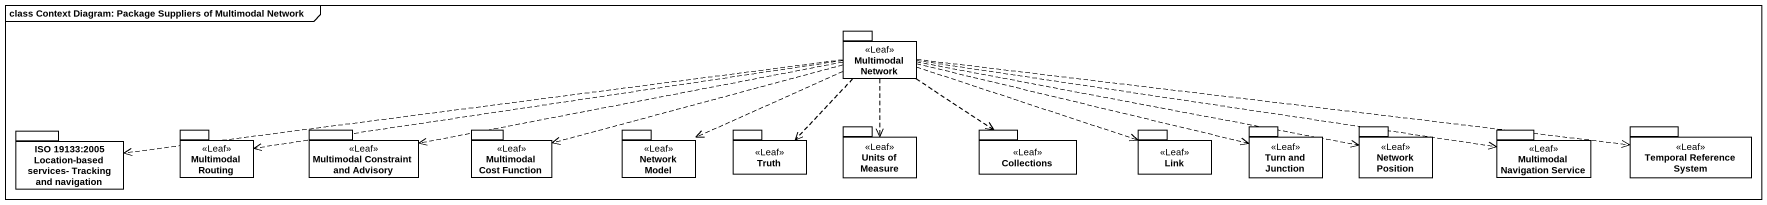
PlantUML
@startuml
mainframe class Context Diagram: Package Suppliers of Multimodal Network
package "Multimodal Network" as Multimodal_Network <<Leaf>> {
}
package "ISO 19133:2005 Location-based services- Tracking and navigation" as ISO_19133_2005_Location {
}
package "Multimodal Routing" as Multimodal_Routing <<Leaf>> {
}
package "Multimodal Constraint and Advisory" as Multimodal_Constraint_and <<Leaf>> {
}
package "Multimodal Cost Function" as Multimodal_Cost_Function <<Leaf>> {
}
package "Network Model" as Network_Model <<Leaf>> {
}
package Truth <<Leaf>> {
}
package "Units of Measure" as Units_of_Measure <<Leaf>> {
}
package "Collections" as Collections_ <<Leaf>> {
}
package Link <<Leaf>> {
}
package "Turn and Junction" as Turn_and_Junction <<Leaf>> {
}
package "Network Position" as Network_Position <<Leaf>> {
}
package "Multimodal Navigation Service" as Multimodal_Navigation <<Leaf>> {
}
package "Temporal Reference System" as Temporal_Reference_System <<Leaf>> {
}
Multimodal_Network .left.> ISO_19133_2005_Location
Multimodal_Network .left.> Multimodal_Routing
Multimodal_Network .left.> Multimodal_Constraint_and
Multimodal_Network .left.> Multimodal_Cost_Function
Multimodal_Network .left.> Network_Model
Multimodal_Network ..> Truth
Multimodal_Network ..> Units_of_Measure
Multimodal_Network ..> Collections_
Multimodal_Network .right.> Link
Multimodal_Network .right.> Turn_and_Junction
Multimodal_Network .right.> Network_Position
Multimodal_Network .right.> Multimodal_Navigation
Multimodal_Network .right.> Temporal_Reference_System
@enduml
